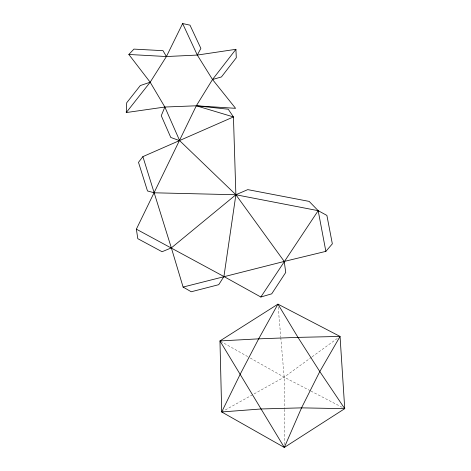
<?xml version="1.0" encoding="UTF-8"?>
<svg xmlns="http://www.w3.org/2000/svg" width="471" height="471" viewBox="0 0 471 471"><rect width="100%" height="100%" fill="white"/><g stroke="black" fill="none" stroke-linecap="round" stroke-linejoin="round"><path stroke-width="0.35" stroke-dasharray="2.35 1.77" d="M311.514 357.236L284.166 377.171L222.341 411.613M312.108 356.806L337.672 338.172M310.218 390.712L284.166 377.171L248.57 357.077M310.872 391.054L344.083 408.322M220.599 341.292L247.934 356.718M278.19 307.063L280.745 337.006M280.804 337.736L284.166 377.171L284.231 408.651M284.237 409.381L284.307 445.254"/><path stroke-width="0.71" d="M182.63 23.55L197.302 55.066L212.515 79.511L235.588 108.324L196.313 105.792L164.856 107.029L126.263 112.557L126.711 102.76L140.299 85.557L150.172 82.225L166.41 56.538L182.63 23.55L189.978 25.157L200.876 48.407L197.302 55.066L166.41 56.538L128.848 54.471L133.929 49.108L163.007 50.674L166.41 56.538M128.848 54.471L150.172 82.225L164.856 107.029L161.265 115.719L170.773 137.455L179.681 140.682L235.883 194.753L284.231 261.446L285.732 272.444L271.714 293.833L260.84 297.018L223.925 276.53L136.366 229.165L196.313 105.792L212.515 79.511L235.912 49.314L197.302 55.066M260.84 297.018L318.178 210.672L309.164 201.4L247.752 189.625L235.883 194.753L171.356 247.881L162.071 251.732L137.803 238.679L136.366 229.165M142.884 156.625L138.492 162.348L147.5 190.973L154.364 192.798L235.883 194.753L318.178 210.672L326.892 215.412L332.343 243.843L325.861 251.367L284.231 261.446L183.107 287.063L171.356 247.881L142.884 156.625L233.445 116.938L228.241 109.213L196.313 105.792L233.445 116.938L235.883 194.753L223.925 276.53L218.738 284.678L191.238 291.761L183.107 287.063M126.263 112.557L150.172 82.225M212.515 79.511L221.441 76.944L236.301 57.721L235.912 49.314M164.856 107.029L179.681 140.682M318.178 210.672L325.861 251.367M301.546 407.862L284.313 447.45L221.7 411.966L219.963 340.933L277.937 304.142L340.05 336.441L344.737 408.663L284.313 447.45L219.963 340.933L258.667 338.849L297.972 337.377L340.05 336.441L319.797 371.554L301.546 407.862L261.299 408.958L221.7 411.966L240.257 374.133L258.667 338.849L277.937 304.142L297.972 337.377L319.797 371.554L344.737 408.663L301.546 407.862"/></g></svg>
